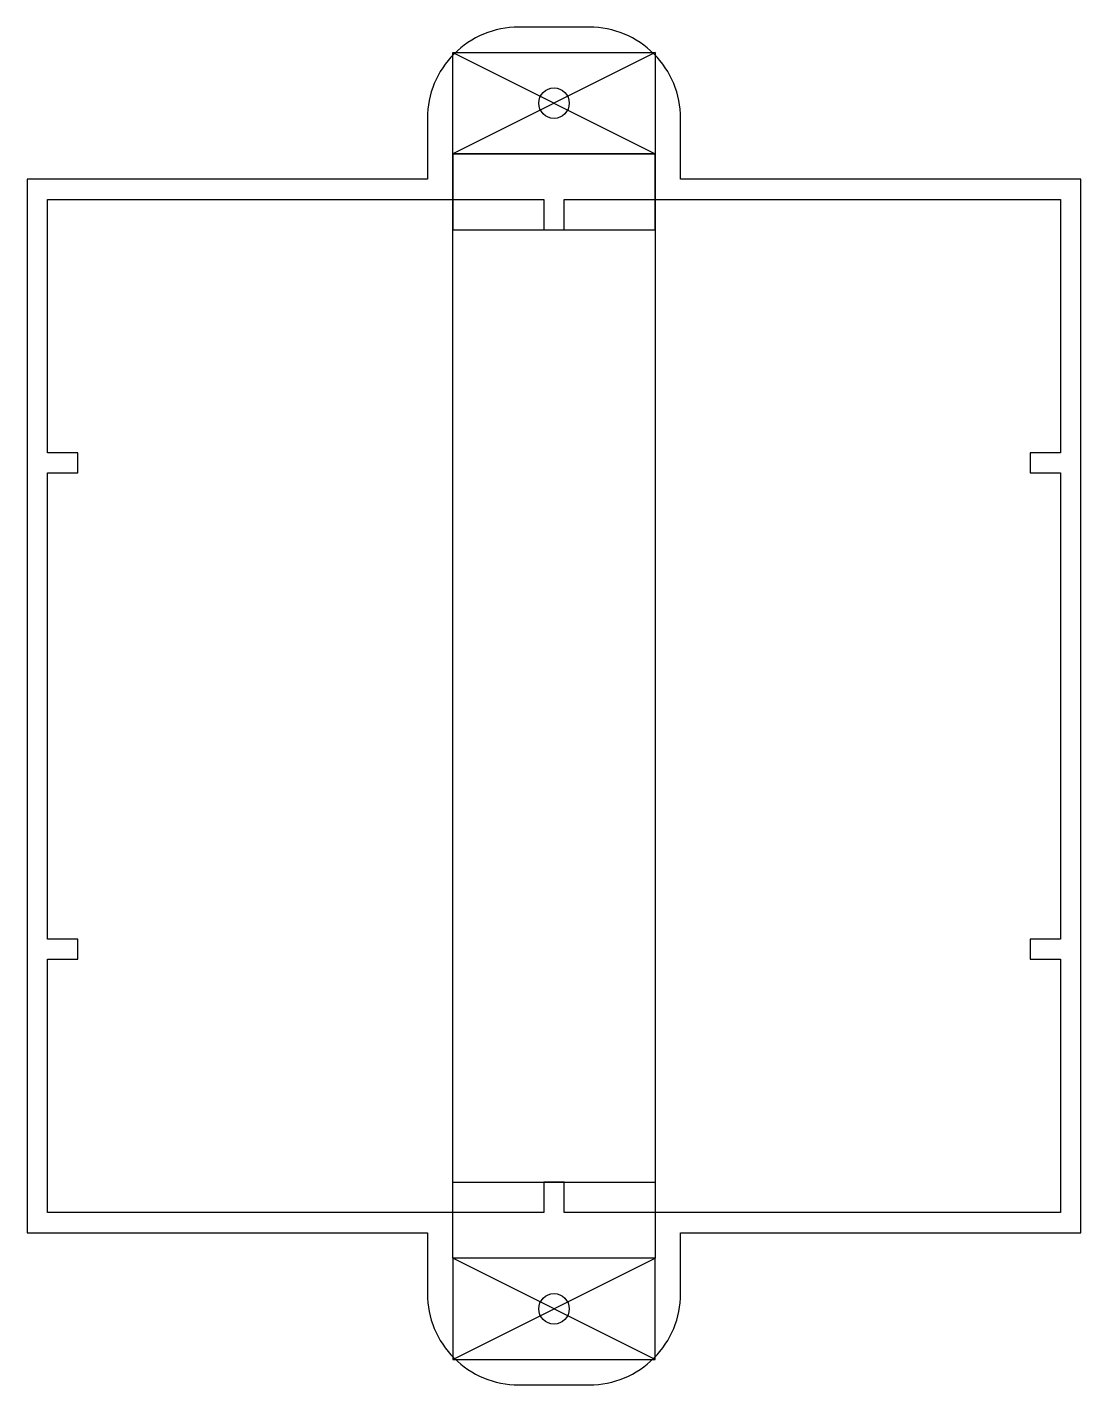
# Model space of a CAD drawing. Header units: millimetres. Extents: x -102 to 2, y -117 to 17.
import ezdxf

# ---------------------------------------------------------------- set-up
doc = ezdxf.new("R2010")
doc.units = ezdxf.units.MM
doc.layers.get('0').update_dxf_attribs({"linetype": 'CONTINUOUS'})

msp = doc.modelspace()

# ---------------------------------------------------------------- linework, layer by layer
for p, q in [((-60, 14.5), (-40, 14.5)), ((-40, 14.5), (-60, 4.5)), ((-40, 14.5), (-40, 4.5)), ((-60, -114.5), (-40, -104.5)), ((-40, -114.5), (-60, -104.5))]:
    msp.add_line(p, q)
msp.add_lwpolyline([(-37.5, 8, 0.414214), (-46.5, 17), (-53.5, 17, 0.414214), (-62.5, 8), (-62.5, 2), (-102, 2), (-102, -102), (-62.5, -102), (-62.5, -108, 0.414214), (-53.5, -117), (-46.5, -117, 0.414214), (-37.5, -108), (-37.5, -102), (2, -102), (2, 2), (-37.5, 2)], format="xyb", close=True)
for points in [[(-60, -114.5), (-40, -114.5), (-40, -104.5), (-60, -104.5), (-60, 4.5), (-60, 14.5), (-40, 4.5), (-60, 4.5), (-40, 4.5), (-40, -104.5), (-60, -104.5), (-60, -97), (-40, -97), (-40, -104.5), (-60, -104.5)], [(-40, 4.5), (-60, 4.5), (-60, -3), (-40, -3)], [(-51, 0), (-51, -3), (-49, -3), (-49, 0), (0, 0), (0, -25), (-3, -25), (-3, -27), (0, -27), (0, -73), (-3, -73), (-3, -75), (0, -75), (0, -100), (-49, -100), (-49, -97), (-51, -97), (-51, -100), (-100, -100), (-100, -75), (-97, -75), (-97, -73), (-100, -73), (-100, -27), (-97, -27), (-97, -25), (-100, -25), (-100, 0)]]:
    msp.add_lwpolyline(points, close=True)
for centre in [(-50, 9.5), (-50, 9.5), (-50, -109.5), (-50, -109.5)]:
    msp.add_circle(centre, 1.5)

doc.saveas('drawing.dxf')
